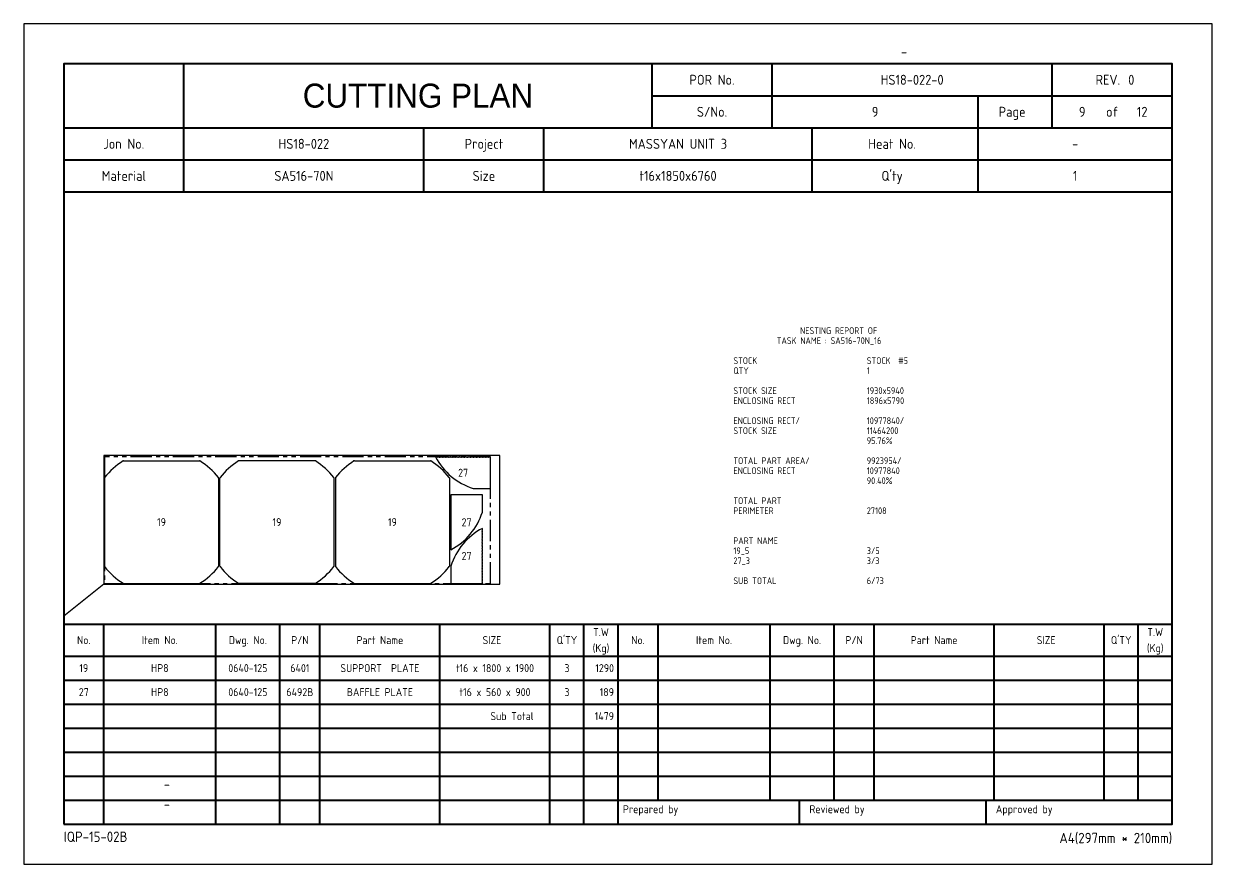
# Model space of a CAD drawing. Header units: millimetres. Extents: x -47360 to 661737, y -45870 to 354580.
# Drawn here: x 380000 to 397820, y 20000 to 32600 of the extents above; entities that cross this region are included whole.
import ezdxf
from ezdxf.enums import TextEntityAlignment as Align

# ---------------------------------------------------------------- set-up
doc = ezdxf.new("R2010")
doc.units = ezdxf.units.MM
doc.header["$LTSCALE"] = 10
doc.linetypes.add('PHANTOM', pattern=[63.5, 31.75, -6.35, 6.35, -6.35, 6.35, -6.35])
for name, color, linetype in [('$ENCL_RECT_RESERVED_LAYER$', 4, 'PHANTOM'), ('19_5__016X1900X1800', 7, 'Continuous'), ('27_3__016X900X560', 7, 'Continuous'), ('PART-LABEL', 6, 'Continuous'), ('STOCK', 3, 'Continuous'), ('SUMMARY', 4, 'Continuous'), ('T', 2, 'Continuous')]:
    doc.layers.add(name, color=color, linetype=linetype)
doc.layers.add('PAGE', color=9, linetype='Continuous', plot=False)
doc.layers.add('TITLE', color=15, linetype='Continuous', lineweight=40)
doc.styles.get("Standard").update_dxf_attribs({"font": 'isocp2.shx', "bigfont": 'whgtxt.shx'})

# ---------------------------------------------------------------- blocks, each defined once
blk = doc.blocks.new('CP00')
at = {"layer": 'PAGE'}
blk.add_line((20, 70), (10, 62), dxfattribs=at)
blk.add_lwpolyline([(0, 0), (297, 0), (297, 210), (0, 210)], close=True, dxfattribs=at)
at = {"layer": 'TITLE'}
for p, q in [((40, 184), (40, 200)), ((157, 184), (157, 200)), ((10, 184), (287, 184)), ((10, 168), (287, 168)), ((10, 60), (287, 60)), ((148.5, 16), (287, 16))]:
    blk.add_line(p, q, dxfattribs=at)
at = {"layer": 'TITLE', "color": 8}
for p, q in [((187, 184), (187, 200)), ((257, 184), (257, 192)), ((40, 168), (40, 184)), ((130, 168), (130, 184)), ((238.5, 168), (238.5, 184)), ((10, 176), (287, 176)), ((20, 10), (20, 60)), ((48, 10), (48, 60)), ((64, 10), (64, 60)), ((74, 10), (74, 60)), ((104, 10), (104, 60)), ((131.5, 10), (131.5, 60)), ((140, 10), (140, 60)), ((158.5, 16), (158.5, 60)), ((186.5, 16), (186.5, 60)), ((202.5, 16), (202.5, 60)), ((212.5, 16), (212.5, 60)), ((242.5, 16), (242.5, 60)), ((270, 16), (270, 60)), ((278.5, 16), (278.5, 60)), ((10, 52), (287, 52)), ((10, 46), (287, 46)), ((10, 40), (287, 40)), ((10, 34), (287, 34)), ((10, 28), (287, 28)), ((10, 22), (287, 22)), ((10, 16), (148.5, 16)), ((193.8, 16), (193.8, 10)), ((240.4, 16), (240.4, 10))]:
    blk.add_line(p, q, dxfattribs=at)
at = {"layer": 'TITLE', "color": 9}
for p, q in [((257, 192), (257, 200)), ((157, 192), (287, 192)), ((238.5, 184), (238.5, 192)), ((100, 168), (100, 184)), ((197, 168), (197, 184)), ((148.5, 10), (148.5, 60))]:
    blk.add_line(p, q, dxfattribs=at)
at = {"layer": 'TITLE', "color": 15}
blk.add_lwpolyline([(10, 10), (287, 10), (287, 200), (10, 200)], close=True, dxfattribs=at)
at = {"layer": 'PAGE', "color": 2}
blk.add_attdef('ATT_NESTINGPLANNO', text='', height=2.5, dxfattribs=at).set_placement((220, 203), align=Align.MIDDLE_CENTER)
for tag, p in [('ATT_OWNERITEMNO', (35, 7.09)), ('ATT_PARTNAME', (35, 2.09))]:
    blk.add_attdef(tag, text='', height=2.5, dxfattribs=at).set_placement(p, align=Align.MIDDLE_LEFT)
at = {"layer": 'TITLE', "color": 2}
for s, height, p in [('POR No.', 2.5, (172, 196)), ('S/No.', 2.5, (172, 188)), ('Page', 2.5, (247, 188)), ('of', 2.5, (272, 188)), ('Jon No.', 2.5, (25, 180)), ('Project', 2.5, (115, 180)), ('Heat No.', 2.5, (217, 180)), ('-', 2.5, (262.75, 180)), ('Material', 2.5, (25, 172)), ('Size', 2.5, (115, 172)), ("Q'ty", 2.5, (217, 172)), ('No.', 2, (15, 56)), ('Item No.', 2, (34, 56)), ('Dwg. No.', 2, (56, 56)), ('P/N', 2, (69, 56)), ('Part Name', 2, (89, 56)), ('SIZE', 2, (117, 56)), ("Q'TY", 2, (135.75, 56)), ('T.W', 2, (144.25, 58)), ('No.', 2, (153.5, 56)), ('Item No.', 2, (172.5, 56)), ('Dwg. No.', 2, (194.5, 56)), ('P/N', 2, (207.5, 56)), ('Part Name', 2, (227.5, 56)), ('SIZE', 2, (255.5, 56)), ("Q'TY", 2, (274.25, 56)), ('T.W', 2, (282.75, 58)), ('(Kg)', 2, (144.25, 54)), ('(Kg)', 2, (282.75, 54))]:
    blk.add_text(s, height=height, dxfattribs=at).set_placement(p, align=Align.MIDDLE_CENTER)
blk.add_text('REV.', height=2.5, dxfattribs=at).set_placement((274, 196), align=Align.MIDDLE_RIGHT)
blk.add_text('0', height=2.5, dxfattribs=at).set_placement((276, 196), align=Align.MIDDLE_LEFT)
for s, height, p in [('Prepared by', 2, (149.73, 12.75)), ('Reviewed by', 2, (196.33, 12.75)), ('Approved by', 2, (242.93, 12.75)), ('IQP-15-02B', 2.594, (10, 5.57))]:
    blk.add_text(s, height=height, dxfattribs=at).set_placement(p)
blk.add_text('A4(297mm * 210mm)', height=2.5936, dxfattribs=at).set_placement((287, 5.26), align=Align.RIGHT)
at = {"layer": 'TITLE', "color": 3, "insert": (98.5, 192), "char_height": 6, "width": 59.896, "attachment_point": 5}
blk.add_mtext('{\\fHYHeadLine-Medium|b0|i0|c129|p18;CUTTING PLAN}', dxfattribs=at)
at = {"layer": 'TITLE', "color": 2}
for tag, height, p in [('ATT_PORNO', 2.5, (222, 196)), ('ATT_CUTTINGPLANNO', 2.5, (212.75, 188)), ('ATT_PAGENO', 2.5, (264.5, 188)), ('ATT_PAGESUBTOTAL', 2.5, (279.5, 188)), ('ATT_WONO', 2.5, (70, 180)), ('ATT_PROJECT', 2.5, (163.5, 180)), ('ATT_PORWEIGHT', 2, (278.5, 89)), ('ATT_NETWEIGHT', 2, (278.5, 83)), ('ATT_SAVEWEIGHT', 2, (278.5, 77)), ('ATT_SCRAPWEIGHT', 2, (278.5, 71)), ('ATT_CUTTING', 2, (278.5, 65))]:
    blk.add_attdef(tag, text='', height=height, dxfattribs=at).set_placement(p, align=Align.MIDDLE_CENTER)
at = {"layer": 'TITLE', "color": 3}
for tag, p in [('ATT_MATERIAL', (70, 172)), ('ATT_SIZE', (163.5, 172)), ('ATT_QTY', (262.75, 172))]:
    blk.add_attdef(tag, text='', height=2.5, dxfattribs=at).set_placement(p, align=Align.MIDDLE_CENTER)

msp = doc.modelspace()

# ---------------------------------------------------------------- linework, layer by layer
at = {"layer": '$ENCL_RECT_RESERVED_LAYER$'}
msp.add_lwpolyline([(381210, 24210), (386999.6, 24210), (386999.6, 26106.32), (381210, 26106.32)], close=True, dxfattribs=at)
at = {"layer": '19_5__016X1900X1800'}
for p, q in [((381495.36, 26047.34), (382635.52, 26047.34)), ((384366.4, 26047.34), (383226.24, 26047.34)), ((384957.12, 26047.34), (386097.28, 26047.34)), ((381210, 25788.71), (381210, 24468.63)), ((382920.88, 25788.71), (382920.88, 24468.63)), ((382940.88, 24468.63), (382940.88, 25788.71)), ((384651.76, 24468.63), (384651.76, 25788.71)), ((384671.76, 25788.71), (384671.76, 24468.63)), ((386382.64, 25788.71), (386382.64, 24468.63)), ((381495.36, 24210), (382635.52, 24210)), ((384366.4, 24210), (383226.24, 24210)), ((384957.12, 24210), (386097.28, 24210))]:
    msp.add_line(p, q, dxfattribs=at)
for centre, radius, start, end in [((382065.44, 25128.67), 1083, 122.160301, 141.954856), ((381495.36, 26035.34), 12, 89.999996, 122.160301), ((382635.52, 26035.34), 12, 57.839691, 89.999996), ((382065.44, 25128.67), 1083, 38.045144, 57.839691), ((383796.32, 25128.67), 1083, 122.160309, 141.954856), ((383226.24, 26035.34), 12, 90.000004, 122.160309), ((384366.4, 26035.34), 12, 57.839699, 90.000004), ((383796.32, 25128.67), 1083, 38.045144, 57.839699), ((385527.2, 25128.67), 1083, 122.160301, 141.954856), ((384957.12, 26035.34), 12, 89.999996, 122.160301), ((386097.28, 26035.34), 12, 57.839691, 89.999996), ((385527.2, 25128.67), 1083, 38.045144, 57.839691), ((381222, 25788.71), 12, 141.954856, 180), ((382908.88, 25788.71), 12, 0, 38.045144), ((382952.88, 25788.71), 12, 141.954856, 180), ((384639.76, 25788.71), 12, 0, 38.045144), ((384683.76, 25788.71), 12, 141.954856, 180), ((386370.64, 25788.71), 12, 0, 38.045144), ((381222, 24468.63), 12, 180, 218.045144), ((382065.44, 25128.67), 1083, 218.045144, 237.839699), ((382065.44, 25128.67), 1083, 302.160309, 321.954856), ((382908.88, 24468.63), 12, 321.954856, 0), ((382952.88, 24468.63), 12, 180, 218.045144), ((383796.32, 25128.67), 1083, 218.045144, 237.839691), ((383796.32, 25128.67), 1083, 302.160301, 321.954856), ((384639.76, 24468.63), 12, 321.954856, 0), ((384683.76, 24468.63), 12, 180, 218.045144), ((385527.2, 25128.67), 1083, 218.045144, 237.839699), ((385527.2, 25128.67), 1083, 302.160309, 321.954856), ((386370.64, 24468.63), 12, 321.954856, 0), ((381495.36, 24222), 12, 237.839699, 270.000004), ((382635.52, 24222), 12, 270.000004, 302.160309), ((383226.24, 24222), 12, 237.839691, 269.999996), ((384366.4, 24222), 12, 269.999996, 302.160301), ((384957.12, 24222), 12, 237.839699, 270.000004), ((386097.28, 24222), 12, 270.000004, 302.160309)]:
    msp.add_arc(centre, radius, start, end, dxfattribs=at)
at = {"layer": '27_3__016X900X560'}
for p, q in [((386203.69, 26106.32), (386175.9, 26106.32)), ((386225.92, 26106.32), (386215.69, 26106.32)), ((386248.14, 26106.32), (386237.92, 26106.32)), ((386270.37, 26106.32), (386260.14, 26106.32)), ((386292.59, 26106.32), (386282.37, 26106.32)), ((386314.82, 26106.32), (386304.59, 26106.32)), ((386337.04, 26106.32), (386326.82, 26106.32)), ((386359.27, 26106.32), (386349.04, 26106.32)), ((386381.49, 26106.32), (386371.27, 26106.32)), ((386403.72, 26106.32), (386393.49, 26106.32)), ((386425.94, 26106.32), (386415.72, 26106.32)), ((386448.17, 26106.32), (386437.94, 26106.32)), ((386470.39, 26106.32), (386460.17, 26106.32)), ((386492.62, 26106.32), (386482.39, 26106.32)), ((386514.84, 26106.32), (386504.62, 26106.32)), ((386537.07, 26106.32), (386526.84, 26106.32)), ((386559.29, 26106.32), (386549.07, 26106.32)), ((386581.52, 26106.32), (386571.29, 26106.32)), ((386603.74, 26106.32), (386593.52, 26106.32)), ((386625.97, 26106.32), (386615.74, 26106.32)), ((386648.19, 26106.32), (386637.97, 26106.32)), ((386670.42, 26106.32), (386660.19, 26106.32)), ((386692.64, 26106.32), (386682.42, 26106.32)), ((386714.87, 26106.32), (386704.64, 26106.32)), ((386737.09, 26106.32), (386726.87, 26106.32)), ((386759.32, 26106.32), (386749.09, 26106.32)), ((386781.54, 26106.32), (386771.32, 26106.32)), ((386803.77, 26106.32), (386793.54, 26106.32)), ((386825.99, 26106.32), (386815.77, 26106.32)), ((386848.22, 26106.32), (386837.99, 26106.32)), ((386870.44, 26106.32), (386860.22, 26106.32)), ((386892.67, 26106.32), (386882.44, 26106.32)), ((386914.89, 26106.32), (386904.67, 26106.32)), ((386937.12, 26106.32), (386926.89, 26106.32)), ((386959.34, 26106.32), (386949.12, 26106.32)), ((386981.57, 26106.32), (386971.34, 26106.32)), ((386999.6, 26106.32), (386993.57, 26106.32)), ((386999.6, 25632.34), (386999.6, 26106.32)), ((386876.62, 25538.71), (386402.64, 25538.71)), ((386402.64, 25538.71), (386402.64, 25532.68)), ((386402.64, 25520.68), (386402.64, 25510.45)), ((386402.64, 25498.45), (386402.64, 25488.23)), ((386742.49, 25632.25), (386999.6, 25632.34)), ((386876.71, 25281.6), (386876.62, 25538.71)), ((386402.64, 25476.23), (386402.64, 25466)), ((386402.64, 25454), (386402.64, 25443.78)), ((386402.64, 25431.78), (386402.64, 25421.55)), ((386402.64, 25409.55), (386402.64, 25399.33)), ((386402.64, 25387.33), (386402.64, 25377.1)), ((386402.64, 25365.1), (386402.64, 25354.88)), ((386402.64, 25342.88), (386402.64, 25332.65)), ((386402.64, 25320.65), (386402.64, 25310.43)), ((386402.64, 25298.43), (386402.64, 25288.2)), ((386402.64, 25276.2), (386402.64, 25265.98)), ((386402.64, 25253.98), (386402.64, 25243.75)), ((386402.64, 25231.75), (386402.64, 25221.53)), ((386402.64, 25209.53), (386402.64, 25199.3)), ((386402.64, 25187.3), (386402.64, 25177.08)), ((386402.64, 25165.08), (386402.64, 25154.85)), ((386402.64, 25142.85), (386402.64, 25132.63)), ((386402.64, 25120.63), (386402.64, 25110.4)), ((386402.64, 25098.4), (386402.64, 25088.18)), ((386402.64, 25076.18), (386402.64, 25065.95)), ((386402.64, 25053.95), (386402.64, 25043.73)), ((386402.64, 25031.73), (386402.64, 25021.5)), ((386402.64, 25009.5), (386402.64, 24999.28)), ((386402.64, 24987.28), (386402.64, 24977.05)), ((386402.64, 24965.05), (386402.64, 24954.83)), ((386876.71, 25005.91), (386876.71, 25033.7)), ((386876.71, 24983.69), (386876.71, 24993.91)), ((386876.71, 24961.46), (386876.71, 24971.69)), ((386876.71, 24939.24), (386876.71, 24949.46)), ((386402.64, 24942.83), (386402.64, 24932.6)), ((386402.64, 24920.6), (386402.64, 24910.38)), ((386402.64, 24898.38), (386402.64, 24888.15)), ((386402.64, 24876.15), (386402.64, 24865.93)), ((386402.64, 24853.93), (386402.64, 24843.7)), ((386402.64, 24831.7), (386402.64, 24821.48)), ((386402.64, 24809.48), (386402.64, 24799.25)), ((386402.64, 24787.25), (386402.64, 24777.03)), ((386876.71, 24917.01), (386876.71, 24927.24)), ((386876.71, 24894.79), (386876.71, 24905.01)), ((386876.71, 24872.56), (386876.71, 24882.79)), ((386876.71, 24850.34), (386876.71, 24860.56)), ((386876.71, 24828.11), (386876.71, 24838.34)), ((386876.71, 24805.89), (386876.71, 24816.11)), ((386876.71, 24783.66), (386876.71, 24793.89)), ((386876.71, 24761.44), (386876.71, 24771.66)), ((386402.64, 24765.03), (386402.64, 24754.8)), ((386402.64, 24742.8), (386402.64, 24715.01)), ((386876.71, 24739.21), (386876.71, 24749.44)), ((386876.71, 24716.99), (386876.71, 24727.21)), ((386876.71, 24694.76), (386876.71, 24704.99)), ((386876.71, 24672.54), (386876.71, 24682.76)), ((386876.71, 24650.31), (386876.71, 24660.54)), ((386876.71, 24628.09), (386876.71, 24638.31)), ((386876.71, 24605.86), (386876.71, 24616.09)), ((386876.71, 24583.64), (386876.71, 24593.86)), ((386402.64, 24467.11), (386402.73, 24210)), ((386876.71, 24561.41), (386876.71, 24571.64)), ((386876.71, 24539.19), (386876.71, 24549.41)), ((386876.71, 24516.96), (386876.71, 24527.19)), ((386876.71, 24494.74), (386876.71, 24504.96)), ((386876.71, 24472.51), (386876.71, 24482.74)), ((386876.71, 24450.29), (386876.71, 24460.51)), ((386876.71, 24428.06), (386876.71, 24438.29)), ((386876.71, 24405.84), (386876.71, 24416.06)), ((386876.71, 24383.61), (386876.71, 24393.84)), ((386876.71, 24361.39), (386876.71, 24371.61)), ((386876.71, 24339.16), (386876.71, 24349.39)), ((386876.71, 24316.94), (386876.71, 24327.16)), ((386876.71, 24294.71), (386876.71, 24304.94)), ((386876.71, 24272.49), (386876.71, 24282.71)), ((386876.71, 24250.26), (386876.71, 24260.49)), ((386876.71, 24228.04), (386876.71, 24238.26)), ((386402.73, 24210), (386876.71, 24210)), ((386876.71, 24210), (386876.71, 24216.04))]:
    msp.add_line(p, q, dxfattribs=at)
for centre, radius, start, end in [((387028.87, 26549.01), 961, 207.429504, 252.436285), ((386209.69, 26106.32), 6, 180.003385, 359.996615), ((386231.92, 26106.32), 6, 180.003197, 359.996803), ((386254.14, 26106.32), 6, 180.003008, 359.996992), ((386276.37, 26106.32), 6, 180.00282, 359.99718), ((386298.59, 26106.32), 6, 180.002632, 359.997368), ((386320.82, 26106.32), 6, 180.002444, 359.997556), ((386343.04, 26106.32), 6, 180.002256, 359.997744), ((386365.27, 26106.32), 6, 180.002068, 359.997932), ((386387.49, 26106.32), 6, 180.00188, 359.99812), ((386409.72, 26106.32), 6, 180.001692, 359.998308), ((386431.94, 26106.32), 6, 180.001504, 359.998496), ((386454.17, 26106.32), 6, 180.001316, 359.998684), ((386476.39, 26106.32), 6, 180.001128, 359.998872), ((386498.62, 26106.32), 6, 180.003949, 359.996051), ((386520.84, 26106.32), 6, 180.003761, 359.996239), ((386543.07, 26106.32), 6, 180.003573, 359.996427), ((386565.29, 26106.32), 6, 180.003385, 359.996615), ((386587.52, 26106.32), 6, 180.003197, 359.996803), ((386609.74, 26106.32), 6, 180.003008, 359.996992), ((386631.97, 26106.32), 6, 180.00282, 359.99718), ((386654.19, 26106.32), 6, 180.002632, 359.997368), ((386676.42, 26106.32), 6, 180.002444, 359.997556), ((386698.64, 26106.32), 6, 180.002256, 359.997744), ((386720.87, 26106.32), 6, 180.002068, 359.997932), ((386743.09, 26106.32), 6, 180.00188, 359.99812), ((386765.32, 26106.32), 6, 180.001692, 359.998308), ((386787.54, 26106.32), 6, 180.001504, 359.998496), ((386809.77, 26106.32), 6, 180.001316, 359.998684), ((386831.99, 26106.32), 6, 180.001128, 359.998872), ((386854.22, 26106.32), 6, 180.00094, 359.99906), ((386876.44, 26106.32), 6, 180.000752, 359.999248), ((386898.67, 26106.32), 6, 180.000564, 359.999436), ((386920.89, 26106.32), 6, 180.000376, 359.999624), ((386943.12, 26106.32), 6, 180.000188, 359.999812), ((386965.34, 26106.32), 6, 180, 0), ((386987.57, 26106.32), 6, 179.999812, 0.000188), ((386402.64, 25526.68), 6, 269.999812, 90.000188), ((386402.64, 25504.45), 6, 270, 90), ((386402.64, 25482.23), 6, 270.000188, 89.999812), ((386742.49, 25644.25), 12, 252.436285, 270.020375), ((386402.64, 25460), 6, 270.000376, 89.999624), ((386402.64, 25437.78), 6, 270.000564, 89.999436), ((386402.64, 25415.55), 6, 270.000752, 89.999248), ((386402.64, 25393.33), 6, 270.00094, 89.99906), ((386402.64, 25371.1), 6, 270.001128, 89.998872), ((386402.64, 25348.88), 6, 270.001316, 89.998684), ((386402.64, 25326.65), 6, 270.001504, 89.998496), ((386402.64, 25304.43), 6, 270.001692, 89.998308), ((386402.64, 25282.2), 6, 270.00188, 89.99812), ((385959.95, 25567.98), 961, 297.429504, 342.436285), ((386402.64, 25259.98), 6, 270.002068, 89.997932), ((386402.64, 25237.75), 6, 270.002256, 89.997744), ((386402.64, 25215.53), 6, 270.002444, 89.997556), ((386402.64, 25193.3), 6, 270.002632, 89.997368), ((386402.64, 25171.08), 6, 270.00282, 89.99718), ((386402.64, 25148.85), 6, 270.003008, 89.996992), ((386402.64, 25126.63), 6, 270.003197, 89.996803), ((386864.71, 25281.6), 12, 342.436285, 0.020375), ((386402.64, 25104.4), 6, 270.003385, 89.996615), ((386402.64, 25082.18), 6, 270.003573, 89.996427), ((386402.64, 25059.95), 6, 270.003761, 89.996239), ((386402.64, 25037.73), 6, 270.003949, 89.996051), ((386402.64, 25015.5), 6, 270.001128, 89.998872), ((386402.64, 24993.28), 6, 270.001316, 89.998684), ((386402.64, 24971.05), 6, 270.001504, 89.998496), ((386402.64, 24948.83), 6, 270.001692, 89.998308), ((387319.4, 24180.74), 961, 117.429504, 162.436285), ((386876.71, 24999.91), 6, 90.003385, 269.996615), ((386876.71, 24977.69), 6, 90.003197, 269.996803), ((386876.71, 24955.46), 6, 90.003008, 269.996992), ((386402.64, 24926.6), 6, 270.00188, 89.99812), ((386402.64, 24904.38), 6, 270.002068, 89.997932), ((386402.64, 24882.15), 6, 270.002256, 89.997744), ((386402.64, 24859.93), 6, 270.002444, 89.997556), ((386402.64, 24837.7), 6, 270.002632, 89.997368), ((386402.64, 24815.48), 6, 270.00282, 89.99718), ((386402.64, 24793.25), 6, 270.003008, 89.996992), ((386402.64, 24771.03), 6, 270.003197, 89.996803), ((386876.71, 24933.24), 6, 90.00282, 269.99718), ((386876.71, 24911.01), 6, 90.002632, 269.997368), ((386876.71, 24888.79), 6, 90.002444, 269.997556), ((386876.71, 24866.56), 6, 90.002256, 269.997744), ((386876.71, 24844.34), 6, 90.002068, 269.997932), ((386876.71, 24822.11), 6, 90.00188, 269.99812), ((386876.71, 24799.89), 6, 90.001692, 269.998308), ((386876.71, 24777.66), 6, 90.001504, 269.998496), ((386402.64, 24748.8), 6, 270.003385, 89.996615), ((386876.71, 24755.44), 6, 90.001316, 269.998684), ((386876.71, 24733.21), 6, 90.001128, 269.998872), ((386876.71, 24710.99), 6, 90.003949, 269.996051), ((386876.71, 24688.76), 6, 90.003761, 269.996239), ((386876.71, 24666.54), 6, 90.003573, 269.996427), ((386876.71, 24644.31), 6, 90.003385, 269.996615), ((386876.71, 24622.09), 6, 90.003197, 269.996803), ((386876.71, 24599.86), 6, 90.003008, 269.996992), ((386414.64, 24467.11), 12, 162.436285, 180.020375), ((386876.71, 24577.64), 6, 90.00282, 269.99718), ((386876.71, 24555.41), 6, 90.002632, 269.997368), ((386876.71, 24533.19), 6, 90.002444, 269.997556), ((386876.71, 24510.96), 6, 90.002256, 269.997744), ((386876.71, 24488.74), 6, 90.002068, 269.997932), ((386876.71, 24466.51), 6, 90.00188, 269.99812), ((386876.71, 24444.29), 6, 90.001692, 269.998308), ((386876.71, 24422.06), 6, 90.001504, 269.998496), ((386876.71, 24399.84), 6, 90.001316, 269.998684), ((386876.71, 24377.61), 6, 90.001128, 269.998872), ((386876.71, 24355.39), 6, 90.00094, 269.99906), ((386876.71, 24333.16), 6, 90.000752, 269.999248), ((386876.71, 24310.94), 6, 90.000564, 269.999436), ((386876.71, 24288.71), 6, 90.000376, 269.999624), ((386876.71, 24266.49), 6, 90.000188, 269.999812), ((386876.71, 24244.26), 6, 90, 270), ((386876.71, 24222.04), 6, 89.999812, 270.000188)]:
    msp.add_arc(centre, radius, start, end, dxfattribs=at)
at = {"layer": 'STOCK'}
msp.add_lwpolyline([(381200, 24200), (387140, 24200), (387140, 26130), (381200, 26130)], close=True, dxfattribs=at)

# ---------------------------------------------------------------- block references
ref = msp.add_blockref('CP00', (380000, 20000), dxfattribs=dict(xscale=60, yscale=60, zscale=60))
ref.add_attrib('ATT_WONO', 'HS18-022', dxfattribs={"layer": 'TITLE', "color": 2, "height": 150}).set_placement((384200, 30800), align=Align.MIDDLE_CENTER)
ref.add_attrib('ATT_PROJECT', 'MASSYAN UNIT 3', dxfattribs={"layer": 'TITLE', "color": 2, "height": 150}).set_placement((389810, 30800), align=Align.MIDDLE_CENTER)
ref.add_attrib('ATT_PORNO', 'HS18-022-0', dxfattribs={"layer": 'TITLE', "color": 2, "height": 150}).set_placement((393320, 31760), align=Align.MIDDLE_CENTER)
ref.add_attrib('ATT_OWNERITEMNO', '-', dxfattribs={"layer": 'PAGE', "color": 2, "height": 150}).set_placement((382100, 21200), align=Align.MIDDLE_LEFT)
ref.add_attrib('ATT_PARTNAME', '-', dxfattribs={"layer": 'PAGE', "color": 2, "height": 150}).set_placement((382100, 20900), align=Align.MIDDLE_LEFT)
ref.add_attrib('ATT_MATERIAL', 'SA516-70N', dxfattribs={"layer": 'TITLE', "color": 3, "height": 150}).set_placement((384200, 30320), align=Align.MIDDLE_CENTER)
ref.add_attrib('ATT_SIZE', 't16x1850x6760', dxfattribs={"layer": 'TITLE', "color": 3, "height": 150}).set_placement((389810, 30320), align=Align.MIDDLE_CENTER)
ref.add_attrib('ATT_QTY', '1', dxfattribs={"layer": 'TITLE', "color": 3, "height": 150}).set_placement((395765, 30320), align=Align.MIDDLE_CENTER)
ref.add_attrib('ATT_NESTINGPLANNO', '-', dxfattribs={"layer": 'PAGE', "color": 2, "height": 150}).set_placement((393200, 32180), align=Align.MIDDLE_CENTER)
ref.add_attrib('ATT_CUTTINGPLANNO', '9', dxfattribs={"layer": 'TITLE', "color": 2, "height": 150}).set_placement((392765, 31280), align=Align.MIDDLE_CENTER)
ref.add_attrib('ATT_PAGENO', '9', dxfattribs={"layer": 'TITLE', "color": 2, "height": 150}).set_placement((395870, 31280), align=Align.MIDDLE_CENTER)
ref.add_attrib('ATT_PAGESUBTOTAL', '12', dxfattribs={"layer": 'TITLE', "color": 2, "height": 150}).set_placement((396770, 31280), align=Align.MIDDLE_CENTER)

# ---------------------------------------------------------------- texts
at = {"layer": 'PART-LABEL'}
for s, p in [('27', (386587.75, 25869.28)), ('19', (382065.44, 25128.67)), ('19', (383796.32, 25128.67)), ('19', (385527.2, 25128.67)), ('27', (386639.67, 25126.86)), ('27', (386639.67, 24621.85))]:
    msp.add_text(s, height=120, dxfattribs=at).set_placement(p, align=Align.MIDDLE_CENTER)
at = {"layer": 'SUMMARY'}
for s, p in [('NESTING REPORT OF', (391640, 27950)), ('TASK NAME : SA516-70N_16', (391290, 27800)), ('STOCK ', (390640, 27500)), ('QTY', (390640, 27350)), ('1', (392640, 27350)), ('STOCK  #5', (392640, 27500)), ('STOCK SIZE', (390640, 27050)), ('1930x5940', (392640, 27050)), ('ENCLOSING RECT', (390640, 26900)), ('1896x5790', (392640, 26900)), ('ENCLOSING RECT/', (390640, 26600)), ('10977840/', (392640, 26600)), ('STOCK SIZE', (390640, 26450)), ('11464200', (392640, 26450)), ('95.76%', (392640, 26300)), ('TOTAL PART AREA/', (390640, 26000)), ('9923954/', (392640, 26000)), ('ENCLOSING RECT', (390640, 25850)), ('10977840', (392640, 25850)), ('90.40%', (392640, 25700)), ('TOTAL PART', (390640, 25400)), ('PERIMETER', (390640, 25250)), ('27108', (392640, 25250)), ('PART NAME', (390640, 24800)), ('19_5', (390640, 24650)), ('27_3', (390640, 24500)), ('3/5', (392640, 24650)), ('3/3', (392640, 24500)), ('SUB TOTAL', (390640, 24200)), ('6/73', (392640, 24200))]:
    msp.add_text(s, height=100, dxfattribs=at).set_placement(p)
at = {"layer": 'T'}
for s, p in [('19', (380900, 22880)), ('HP8', (382040, 22880)), ('0640-125', (383360, 22880)), ('6401', (384140, 22880)), ('SUPPORT  PLATE', (385340, 22880)), ('t16 x 1800 x 1900', (387065, 22880)), ('3', (388145, 22880)), ('27', (380900, 22520)), ('HP8', (382040, 22520)), ('0640-125', (383360, 22520)), ('6492B', (384140, 22520)), ('BAFFLE PLATE', (385340, 22520)), ('t16 x 560 x 900', (387065, 22520)), ('3', (388145, 22520)), ('Sub Total', (387320, 22160))]:
    msp.add_text(s, height=120, dxfattribs=at).set_placement(p, align=Align.CENTER)
for s, p in [('1290', (388850, 22880)), ('189', (388850, 22520)), ('1479', (388850, 22160))]:
    msp.add_text(s, height=120, dxfattribs=at).set_placement(p, align=Align.RIGHT)

doc.saveas('drawing.dxf')
